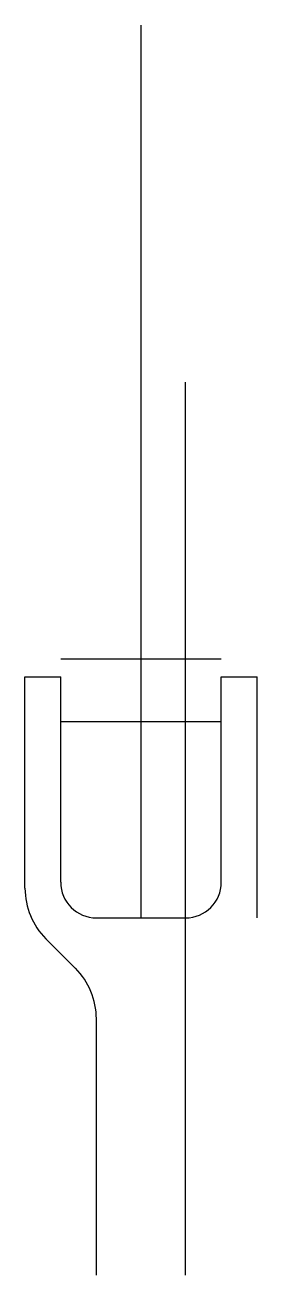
# Model space of a CAD drawing. Header units: millimetres. Extents: x -13 to 13, y -40 to 100.
import ezdxf

# ---------------------------------------------------------------- set-up
doc = ezdxf.new("R2010")
doc.units = ezdxf.units.MM
doc.layers.get('0').update_dxf_attribs({"linetype": 'CONTINUOUS', "lineweight": 25, "true_color": 0xffffff})

msp = doc.modelspace()

# ---------------------------------------------------------------- linework, layer by layer
for p, q in [((0, 0), (0, 100)), ((5, -40), (5, 60)), ((-9, 29), (9, 29)), ((-13, 3.31), (-13, 27)), ((-13, 27), (-9, 27)), ((-9, 4), (-9, 27)), ((9, 27), (13, 27)), ((9, 4), (9, 27)), ((13, 0), (13, 27)), ((-9, 22), (9, 22)), ((-5, 0), (5, 0)), ((-10.66, -2.34), (-7.34, -5.66)), ((-5, -40), (-5, -11.31))]:
    msp.add_line(p, q)
for centre, radius, start, end in [((-5, 3.31), 8, 180, 225), ((-5, 4), 4, 180, 270), ((5, 4), 4, 270, 0), ((-13, -11.31), 8, 0, 45)]:
    msp.add_arc(centre, radius, start, end)

doc.saveas('drawing.dxf')
